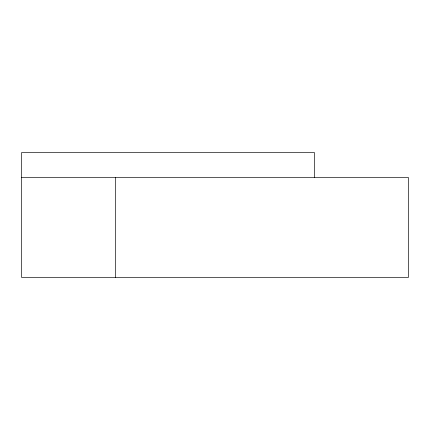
<?xml version="1.0" encoding="UTF-8"?>
<svg xmlns="http://www.w3.org/2000/svg" width="430" height="430" viewBox="0 0 430 430"><rect width="100%" height="100%" fill="white"/><g stroke="black" fill="none" stroke-linecap="round" stroke-linejoin="round"><path stroke-width="0.64" d="M21.5 177.59L408.5 177.59L408.5 277.35L21.5 277.35L21.5 152.65L314.54 152.65L314.54 177.59M115.46 177.59L115.46 277.35"/></g></svg>
